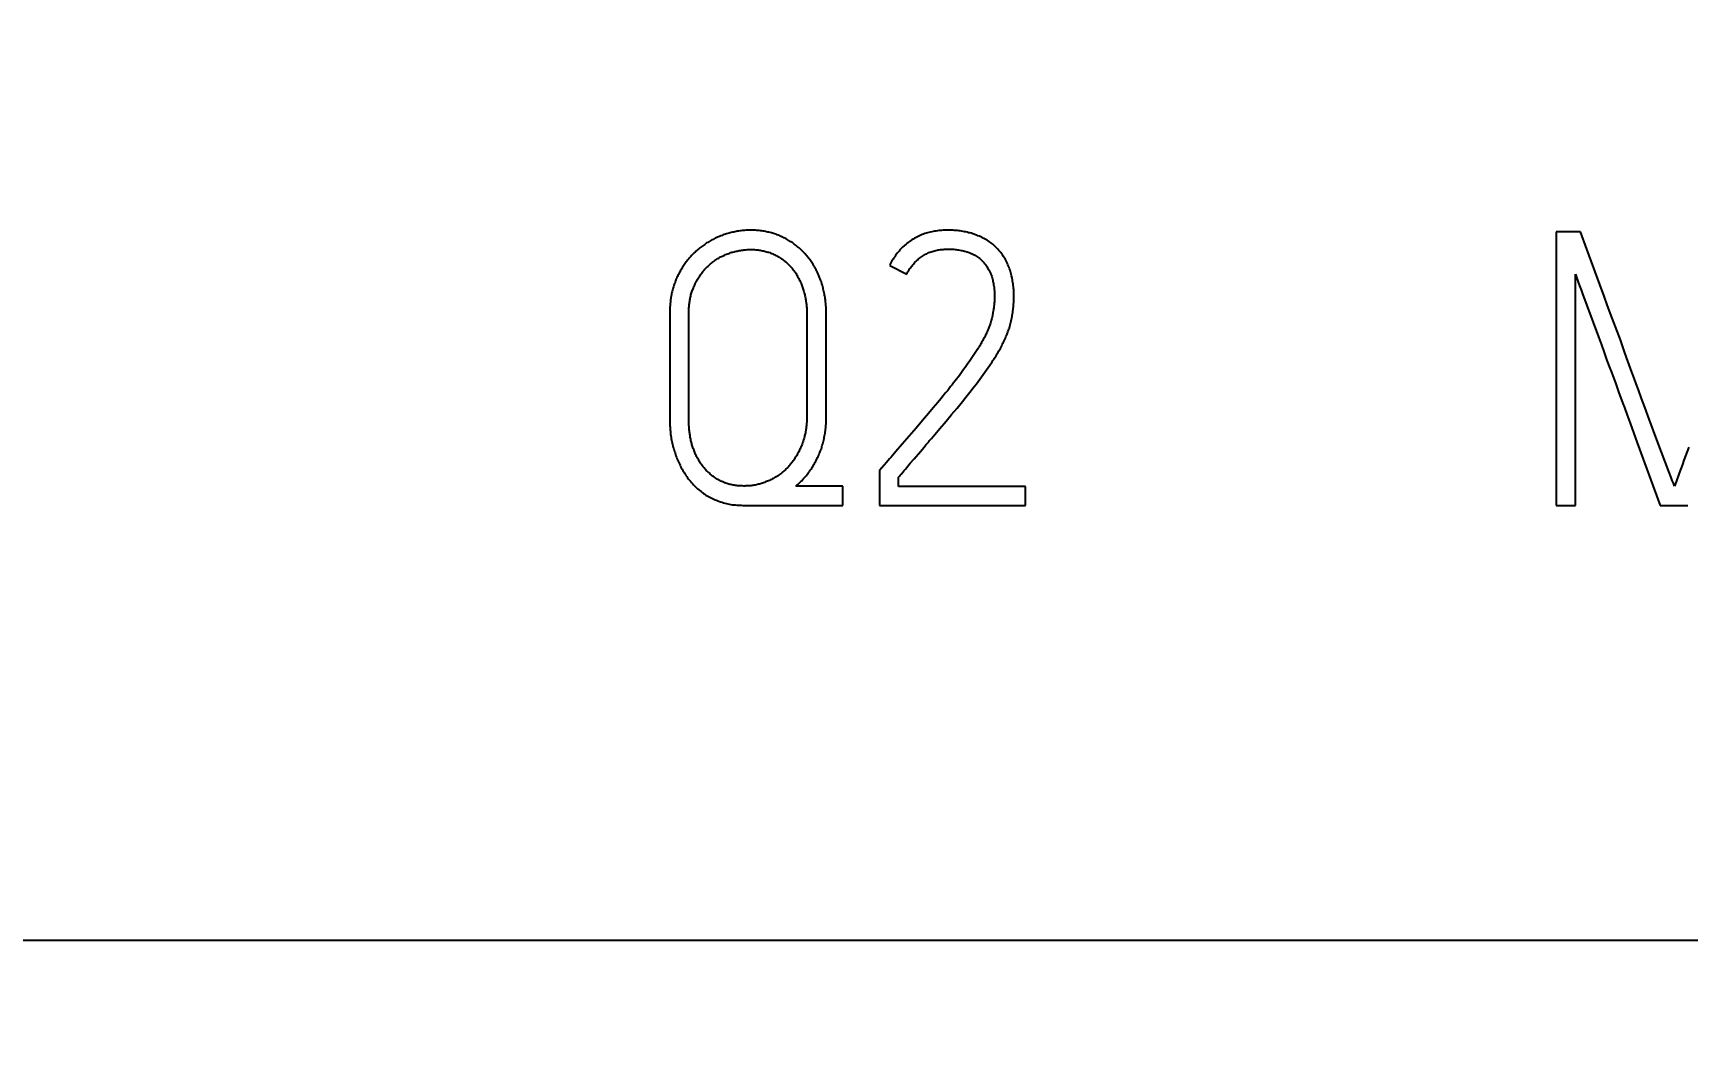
# Model space of a CAD drawing. Extents: x 0 to 420, y 0 to 297.
# Drawn here: x 127.02 to 137.29, y 151.96 to 158.27 of the extents above; entities that cross this region are included whole.
import ezdxf
from ezdxf.enums import TextEntityAlignment as Align

# ---------------------------------------------------------------- set-up
doc = ezdxf.new("R2010")
doc.units = 0
doc.header["$LTSCALE"] = 23.1
for name, color, linetype in [('10000_FRONT', 7, 'CONTINUOUS'), ('10100_DIM_FRONT', 7, 'CONTINUOUS'), ('10500_FRONT_LABELING', 7, 'CONTINUOUS')]:
    doc.layers.add(name, color=color, linetype=linetype)
doc.dimstyles.get("Standard").update_dxf_attribs({"dimtxt": 2.5, "dimasz": 2.5, "dimexe": 1.25, "dimexo": 0.625, "dimtad": 1, "dimcen": 2.5, "dimazin": 3, "dimtfac": 1, "dimtmove": 0, "dimatfit": 3})

# ---------------------------------------------------------------- blocks, each defined once
blk = doc.blocks.new('*D0')
at = {"layer": '10100_DIM_FRONT', "linetype": 'CONTINUOUS'}
for p, q in [((109.270844, 186.639203), (109.270844, 130.967761)), ((144.770844, 186.639203), (144.770844, 130.967761)), ((109.270844, 132.967761), (127.020844, 132.967761)), ((144.770844, 132.967761), (127.020844, 132.967761))]:
    blk.add_line(p, q, dxfattribs=at)
for points in [[(112.770844, 133.467761), (109.270844, 132.967761), (112.770844, 132.467761)], [(141.270844, 132.467761), (144.770844, 132.967761), (141.270844, 133.467761)]]:
    blk.add_solid(points, dxfattribs=at)
blk.add_text('35,5', height=3.5, dxfattribs=at).set_placement((123.190186, 133.842761), (132.690186, 133.842761), align=Align.FIT)

msp = doc.modelspace()

# ---------------------------------------------------------------- linework, layer by layer
at = {"layer": '10000_FRONT', "color": 7, "linetype": 'CONTINUOUS'}
msp.add_line((109.271, 152.64), (144.771, 152.64), dxfattribs=at)
at = {"layer": '10500_FRONT_LABELING', "color": 7, "linetype": 'CONTINUOUS'}
for p, q in [((136.471, 157.04), (136.471, 155.34)), ((136.622, 157.04), (136.471, 157.04)), ((136.662, 156.931), (136.622, 157.04)), ((136.742, 156.713), (136.662, 156.931)), ((132.336, 156.83), (132.442, 156.776)), ((136.591, 155.34), (136.591, 156.776)), ((136.769, 156.64), (136.742, 156.713)), ((136.789, 156.586), (136.769, 156.64)), ((130.971, 156.526), (130.971, 155.883)), ((131.089, 155.876), (131.089, 156.526)), ((131.822, 156.526), (131.822, 155.897)), ((131.942, 155.897), (131.942, 156.526)), ((136.662, 156.581), (136.734, 156.387)), ((136.809, 156.531), (136.789, 156.586)), ((136.87, 156.368), (136.809, 156.531)), ((136.734, 156.387), (136.752, 156.338)), ((132.863, 156.282), (132.855, 156.27)), ((132.871, 156.295), (132.863, 156.282)), ((132.879, 156.307), (132.871, 156.295)), ((136.752, 156.338), (136.77, 156.29)), ((136.77, 156.29), (136.787, 156.241)), ((136.883, 156.332), (136.87, 156.368)), ((136.896, 156.295), (136.883, 156.332)), ((136.909, 156.259), (136.896, 156.295)), ((132.795, 156.184), (132.786, 156.172)), ((132.804, 156.196), (132.795, 156.184)), ((132.812, 156.209), (132.804, 156.196)), ((132.821, 156.221), (132.812, 156.209)), ((132.83, 156.233), (132.821, 156.221)), ((132.838, 156.245), (132.83, 156.233)), ((132.846, 156.257), (132.838, 156.245)), ((132.855, 156.27), (132.846, 156.257)), ((132.927, 156.167), (132.937, 156.182)), ((132.937, 156.182), (132.947, 156.196)), ((132.947, 156.196), (132.957, 156.211)), ((136.942, 156.168), (136.909, 156.259)), ((132.714, 156.078), (132.705, 156.066)), ((132.723, 156.09), (132.714, 156.078)), ((132.732, 156.101), (132.723, 156.09)), ((132.742, 156.113), (132.732, 156.101)), ((132.751, 156.125), (132.742, 156.113)), ((132.76, 156.137), (132.751, 156.125)), ((132.769, 156.148), (132.76, 156.137)), ((132.777, 156.16), (132.769, 156.148)), ((132.786, 156.172), (132.777, 156.16)), ((132.853, 156.069), (132.864, 156.082)), ((132.864, 156.082), (132.875, 156.096)), ((132.875, 156.096), (132.885, 156.11)), ((132.885, 156.11), (132.896, 156.125)), ((132.896, 156.125), (132.906, 156.139)), ((132.906, 156.139), (132.917, 156.153)), ((132.917, 156.153), (132.927, 156.167)), ((136.841, 156.095), (136.859, 156.046)), ((136.955, 156.131), (136.942, 156.168)), ((136.968, 156.095), (136.955, 156.131)), ((136.982, 156.059), (136.968, 156.095)), ((132.634, 155.98), (132.606, 155.946)), ((132.653, 156.003), (132.634, 155.98)), ((132.667, 156.02), (132.653, 156.003)), ((132.681, 156.037), (132.667, 156.02)), ((132.696, 156.055), (132.681, 156.037)), ((132.705, 156.066), (132.696, 156.055)), ((132.754, 155.945), (132.787, 155.986)), ((132.787, 155.986), (132.809, 156.013)), ((132.809, 156.013), (132.826, 156.034)), ((132.826, 156.034), (132.842, 156.055)), ((132.842, 156.055), (132.853, 156.069)), ((136.859, 156.046), (136.886, 155.973)), ((137.002, 156.004), (136.982, 156.059)), ((137.022, 155.95), (137.002, 156.004)), ((132.553, 155.883), (132.529, 155.855)), ((132.577, 155.912), (132.553, 155.883)), ((132.606, 155.946), (132.577, 155.912)), ((132.686, 155.864), (132.72, 155.904)), ((132.72, 155.904), (132.754, 155.945)), ((136.886, 155.973), (136.895, 155.949)), ((136.895, 155.949), (136.912, 155.9)), ((136.912, 155.9), (136.93, 155.851)), ((137.049, 155.877), (137.022, 155.95)), ((137.076, 155.804), (137.049, 155.877)), ((132.471, 155.787), (132.442, 155.753)), ((132.5, 155.821), (132.471, 155.787)), ((132.529, 155.855), (132.5, 155.821)), ((132.647, 155.817), (132.686, 155.864)), ((136.93, 155.851), (136.974, 155.73)), ((137.103, 155.732), (137.076, 155.804)), ((132.442, 155.753), (132.413, 155.72)), ((132.487, 155.629), (132.527, 155.676)), ((132.527, 155.676), (132.55, 155.703)), ((132.55, 155.703), (132.561, 155.716)), ((136.974, 155.73), (137.117, 155.34)), ((137.171, 155.551), (137.103, 155.732)), ((137.294, 155.702), (137.274, 155.648)), ((132.301, 155.591), (132.272, 155.557)), ((132.345, 155.641), (132.335, 155.63)), ((132.355, 155.652), (132.345, 155.641)), ((132.424, 155.555), (132.436, 155.568)), ((132.436, 155.568), (132.447, 155.582)), ((132.447, 155.582), (132.464, 155.602)), ((132.464, 155.602), (132.487, 155.629)), ((132.046, 155.46), (131.754, 155.46)), ((132.046, 155.34), (132.046, 155.46)), ((132.272, 155.557), (132.272, 155.34)), ((132.39, 155.458), (132.39, 155.515)), ((137.185, 155.514), (137.171, 155.551)), ((137.216, 155.487), (137.206, 155.46)), ((133.178, 155.458), (132.39, 155.458)), ((133.178, 155.34), (133.178, 155.458)), ((131.433, 155.34), (132.046, 155.34)), ((132.272, 155.34), (133.178, 155.34)), ((136.471, 155.34), (136.591, 155.34)), ((137.117, 155.34), (137.289, 155.34))]:
    msp.add_line(p, q, dxfattribs=at)
for points in [[(131.942, 156.526), (131.942, 156.534), (131.942, 156.541), (131.942, 156.549), (131.942, 156.556), (131.941, 156.564), (131.941, 156.572), (131.94, 156.579), (131.94, 156.587), (131.939, 156.594), (131.938, 156.602), (131.938, 156.609), (131.937, 156.616), (131.936, 156.624), (131.935, 156.631), (131.933, 156.639), (131.932, 156.646), (131.931, 156.653), (131.929, 156.661), (131.928, 156.668), (131.926, 156.675), (131.924, 156.683), (131.923, 156.69), (131.921, 156.697), (131.919, 156.705), (131.916, 156.712), (131.914, 156.719), (131.912, 156.726), (131.909, 156.733), (131.907, 156.741), (131.904, 156.748), (131.901, 156.755), (131.899, 156.762), (131.896, 156.769), (131.893, 156.776), (131.89, 156.783), (131.886, 156.79), (131.883, 156.796), (131.88, 156.803), (131.876, 156.81), (131.872, 156.816), (131.869, 156.823), (131.865, 156.829), (131.861, 156.836), (131.857, 156.842), (131.853, 156.849), (131.849, 156.855), (131.844, 156.861), (131.84, 156.867), (131.835, 156.873), (131.831, 156.879), (131.826, 156.885), (131.821, 156.891), (131.816, 156.897), (131.811, 156.903), (131.806, 156.908), (131.801, 156.914), (131.796, 156.919), (131.79, 156.924), (131.785, 156.93), (131.779, 156.935), (131.774, 156.94), (131.768, 156.945), (131.762, 156.949), (131.756, 156.954), (131.75, 156.959), (131.744, 156.963), (131.738, 156.968), (131.732, 156.972), (131.726, 156.976), (131.719, 156.98), (131.713, 156.984), (131.706, 156.988), (131.7, 156.992), (131.693, 156.996), (131.686, 156.999), (131.679, 157.003), (131.673, 157.006), (131.666, 157.009), (131.659, 157.013), (131.652, 157.016), (131.645, 157.018), (131.638, 157.021), (131.631, 157.024), (131.624, 157.026), (131.616, 157.028), (131.609, 157.031), (131.602, 157.033), (131.595, 157.035), (131.587, 157.037), (131.58, 157.038), (131.572, 157.04), (131.565, 157.041), (131.557, 157.043), (131.55, 157.044), (131.542, 157.045), (131.535, 157.046), (131.527, 157.047), (131.519, 157.048), (131.512, 157.048), (131.504, 157.049), (131.497, 157.049), (131.489, 157.049), (131.482, 157.05), (131.474, 157.05), (131.466, 157.05), (131.459, 157.049), (131.451, 157.049), (131.444, 157.049), (131.436, 157.048), (131.428, 157.048), (131.421, 157.047), (131.413, 157.046), (131.406, 157.045), (131.398, 157.044), (131.39, 157.043), (131.383, 157.041), (131.376, 157.04), (131.368, 157.038), (131.361, 157.037), (131.353, 157.035), (131.346, 157.033), (131.339, 157.031), (131.331, 157.029), (131.324, 157.027), (131.317, 157.024), (131.31, 157.022), (131.303, 157.02), (131.296, 157.017), (131.288, 157.014), (131.281, 157.011), (131.274, 157.009), (131.267, 157.006), (131.26, 157.002), (131.254, 156.999), (131.247, 156.996), (131.24, 156.992), (131.233, 156.989), (131.226, 156.985), (131.22, 156.981), (131.213, 156.978), (131.207, 156.974), (131.2, 156.97), (131.194, 156.965), (131.188, 156.961), (131.182, 156.957), (131.176, 156.953), (131.17, 156.948), (131.164, 156.944), (131.158, 156.939), (131.152, 156.934), (131.146, 156.929), (131.14, 156.924), (131.134, 156.919), (131.129, 156.914), (131.123, 156.909), (131.118, 156.904), (131.113, 156.898), (131.107, 156.893), (131.102, 156.887), (131.097, 156.882), (131.092, 156.876), (131.087, 156.87), (131.082, 156.864), (131.078, 156.858), (131.073, 156.852), (131.069, 156.846), (131.064, 156.84), (131.06, 156.834), (131.056, 156.828), (131.052, 156.821), (131.048, 156.815), (131.044, 156.808), (131.04, 156.802), (131.036, 156.795), (131.033, 156.789), (131.029, 156.782), (131.026, 156.775), (131.022, 156.768), (131.019, 156.762), (131.016, 156.755), (131.013, 156.748), (131.01, 156.741), (131.007, 156.734), (131.004, 156.727), (131.002, 156.719), (130.999, 156.712), (130.997, 156.705), (130.995, 156.698), (130.992, 156.691), (130.99, 156.684), (130.989, 156.676), (130.987, 156.669), (130.985, 156.662), (130.983, 156.654), (130.982, 156.647), (130.981, 156.64), (130.979, 156.632), (130.978, 156.625), (130.977, 156.617)], [(132.947, 156.983), (132.94, 156.987), (132.932, 156.992), (132.925, 156.996), (132.917, 157), (132.909, 157.004), (132.901, 157.008), (132.893, 157.012), (132.884, 157.015), (132.876, 157.018), (132.868, 157.021), (132.859, 157.024), (132.851, 157.027), (132.843, 157.03), (132.834, 157.032), (132.826, 157.034), (132.817, 157.037), (132.808, 157.039), (132.8, 157.04), (132.791, 157.042), (132.782, 157.044), (132.774, 157.045), (132.765, 157.046), (132.756, 157.047), (132.747, 157.048), (132.738, 157.048), (132.729, 157.049), (132.72, 157.049), (132.711, 157.05), (132.703, 157.05), (132.694, 157.05), (132.685, 157.049), (132.676, 157.049), (132.667, 157.049), (132.658, 157.048), (132.649, 157.048), (132.641, 157.047), (132.632, 157.046), (132.623, 157.044), (132.614, 157.043), (132.606, 157.041), (132.597, 157.04), (132.588, 157.038), (132.579, 157.036), (132.571, 157.033), (132.562, 157.031), (132.554, 157.028), (132.545, 157.025), (132.537, 157.022), (132.529, 157.019), (132.521, 157.015), (132.513, 157.011), (132.505, 157.007), (132.497, 157.003), (132.489, 156.999), (132.482, 156.994), (132.474, 156.99), (132.467, 156.985), (132.459, 156.979), (132.452, 156.974), (132.445, 156.969), (132.438, 156.963), (132.431, 156.957), (132.425, 156.952), (132.418, 156.946), (132.412, 156.939), (132.406, 156.933), (132.4, 156.927), (132.394, 156.92), (132.388, 156.913), (132.382, 156.906), (132.377, 156.899), (132.372, 156.892), (132.367, 156.885), (132.362, 156.877), (132.357, 156.87), (132.352, 156.862), (132.348, 156.854), (132.344, 156.846), (132.34, 156.838), (132.336, 156.83)], [(131.089, 156.526), (131.089, 156.533), (131.089, 156.54), (131.089, 156.547), (131.089, 156.553), (131.09, 156.56), (131.09, 156.567), (131.091, 156.574), (131.091, 156.581), (131.092, 156.587), (131.093, 156.594), (131.094, 156.601), (131.095, 156.607), (131.096, 156.614), (131.097, 156.621), (131.099, 156.627), (131.1, 156.634), (131.102, 156.64), (131.103, 156.647), (131.105, 156.654), (131.107, 156.66), (131.109, 156.667), (131.111, 156.673), (131.113, 156.68), (131.116, 156.686), (131.118, 156.692), (131.121, 156.699), (131.124, 156.705), (131.127, 156.711), (131.129, 156.717), (131.132, 156.724), (131.136, 156.73), (131.139, 156.736), (131.142, 156.742), (131.146, 156.747), (131.149, 156.753), (131.153, 156.759), (131.157, 156.765), (131.16, 156.77), (131.164, 156.776), (131.168, 156.781), (131.173, 156.787), (131.177, 156.792), (131.181, 156.798), (131.186, 156.803), (131.19, 156.808), (131.195, 156.813), (131.2, 156.818), (131.205, 156.823), (131.21, 156.827), (131.215, 156.832), (131.22, 156.836), (131.225, 156.841), (131.23, 156.845), (131.235, 156.849), (131.241, 156.853), (131.246, 156.857), (131.252, 156.861), (131.258, 156.865), (131.263, 156.869), (131.269, 156.873), (131.275, 156.876), (131.281, 156.88), (131.287, 156.883), (131.293, 156.886), (131.299, 156.889), (131.306, 156.892), (131.312, 156.895), (131.318, 156.898), (131.324, 156.9), (131.331, 156.903), (131.337, 156.905), (131.344, 156.907), (131.35, 156.91), (131.357, 156.912), (131.363, 156.914), (131.37, 156.915), (131.376, 156.917), (131.383, 156.919), (131.39, 156.92), (131.396, 156.922), (131.403, 156.923), (131.41, 156.924), (131.417, 156.925), (131.424, 156.926), (131.43, 156.927), (131.437, 156.928), (131.444, 156.928), (131.451, 156.929), (131.457, 156.929), (131.464, 156.929), (131.471, 156.929), (131.478, 156.929), (131.485, 156.929), (131.492, 156.929), (131.498, 156.929), (131.505, 156.928), (131.512, 156.927), (131.519, 156.927), (131.526, 156.926), (131.533, 156.925), (131.539, 156.924), (131.546, 156.922), (131.553, 156.921), (131.559, 156.919), (131.566, 156.918), (131.573, 156.916), (131.579, 156.914), (131.585, 156.912), (131.592, 156.91), (131.598, 156.907), (131.605, 156.905), (131.611, 156.902), (131.617, 156.899), (131.623, 156.896), (131.629, 156.893), (131.635, 156.89), (131.641, 156.887), (131.647, 156.883), (131.653, 156.88), (131.659, 156.876), (131.665, 156.872), (131.67, 156.869), (131.676, 156.865), (131.681, 156.86), (131.687, 156.856), (131.692, 156.852), (131.697, 156.847), (131.702, 156.843), (131.707, 156.838), (131.712, 156.833), (131.717, 156.828), (131.721, 156.823), (131.726, 156.818), (131.73, 156.813), (131.735, 156.808), (131.739, 156.802), (131.743, 156.797), (131.747, 156.791), (131.751, 156.786), (131.755, 156.78), (131.758, 156.774), (131.762, 156.768), (131.765, 156.762), (131.769, 156.756), (131.772, 156.75), (131.775, 156.744), (131.778, 156.738), (131.781, 156.732), (131.784, 156.726), (131.786, 156.719), (131.789, 156.713), (131.791, 156.707), (131.794, 156.7), (131.796, 156.694), (131.798, 156.687), (131.8, 156.681), (131.802, 156.674), (131.804, 156.668), (131.806, 156.661), (131.807, 156.655), (131.809, 156.648), (131.81, 156.641), (131.812, 156.635), (131.813, 156.628), (131.814, 156.621), (131.815, 156.615), (131.816, 156.608), (131.817, 156.601), (131.818, 156.595), (131.819, 156.588), (131.82, 156.581), (131.82, 156.574), (131.821, 156.567), (131.821, 156.56), (131.821, 156.554), (131.822, 156.547), (131.822, 156.54), (131.822, 156.533), (131.822, 156.526)], [(132.442, 156.776), (132.445, 156.783), (132.449, 156.79), (132.453, 156.796), (132.456, 156.803), (132.46, 156.809), (132.465, 156.815), (132.469, 156.821), (132.473, 156.827), (132.478, 156.833), (132.483, 156.839), (132.488, 156.845), (132.493, 156.85), (132.499, 156.855), (132.504, 156.861), (132.51, 156.866), (132.515, 156.871), (132.521, 156.875), (132.527, 156.88), (132.533, 156.884), (132.539, 156.888), (132.546, 156.892), (132.552, 156.896), (132.559, 156.9), (132.566, 156.903), (132.572, 156.907), (132.579, 156.91), (132.586, 156.913), (132.593, 156.915), (132.6, 156.918), (132.608, 156.92), (132.615, 156.922), (132.622, 156.924), (132.63, 156.925), (132.637, 156.927), (132.644, 156.928), (132.652, 156.929), (132.659, 156.93), (132.667, 156.93), (132.674, 156.931), (132.682, 156.931), (132.69, 156.932), (132.697, 156.932), (132.705, 156.932), (132.712, 156.932), (132.719, 156.931), (132.727, 156.931), (132.734, 156.931), (132.742, 156.93), (132.749, 156.929), (132.757, 156.928), (132.764, 156.927), (132.772, 156.926), (132.779, 156.924), (132.786, 156.923), (132.794, 156.921), (132.801, 156.919), (132.808, 156.917), (132.816, 156.915), (132.823, 156.913), (132.83, 156.91), (132.837, 156.907), (132.844, 156.904), (132.851, 156.901), (132.857, 156.898), (132.864, 156.894), (132.871, 156.89), (132.877, 156.886), (132.883, 156.882), (132.889, 156.877), (132.895, 156.873), (132.901, 156.868), (132.906, 156.863), (132.912, 156.858), (132.917, 156.852), (132.922, 156.847), (132.927, 156.841), (132.932, 156.835), (132.936, 156.829), (132.94, 156.822), (132.944, 156.816), (132.948, 156.81), (132.952, 156.803), (132.955, 156.796), (132.958, 156.79), (132.962, 156.783), (132.964, 156.776), (132.967, 156.769), (132.969, 156.761), (132.972, 156.754), (132.974, 156.747), (132.976, 156.74), (132.977, 156.732), (132.979, 156.725), (132.98, 156.718), (132.981, 156.71), (132.983, 156.703), (132.984, 156.695), (132.984, 156.688), (132.985, 156.681), (132.986, 156.673), (132.986, 156.666), (132.986, 156.658), (132.987, 156.65), (132.987, 156.643), (132.987, 156.635), (132.987, 156.628), (132.986, 156.62), (132.986, 156.613), (132.986, 156.605), (132.985, 156.598), (132.984, 156.591), (132.984, 156.583), (132.983, 156.576), (132.982, 156.568), (132.981, 156.561), (132.98, 156.554), (132.978, 156.546), (132.977, 156.539), (132.976, 156.532), (132.974, 156.524), (132.973, 156.517), (132.971, 156.51), (132.969, 156.502), (132.967, 156.495), (132.965, 156.488), (132.963, 156.481), (132.961, 156.473), (132.959, 156.466), (132.957, 156.459), (132.954, 156.452), (132.952, 156.445), (132.949, 156.438), (132.946, 156.431), (132.943, 156.424), (132.94, 156.417), (132.937, 156.411), (132.934, 156.404), (132.931, 156.397), (132.928, 156.391), (132.924, 156.384), (132.921, 156.377), (132.917, 156.371), (132.914, 156.364), (132.91, 156.358), (132.906, 156.352), (132.903, 156.345), (132.899, 156.339), (132.895, 156.332), (132.891, 156.326), (132.887, 156.32), (132.883, 156.313), (132.879, 156.307)], [(132.957, 156.211), (132.962, 156.218), (132.967, 156.225), (132.972, 156.233), (132.977, 156.24), (132.982, 156.247), (132.987, 156.255), (132.991, 156.262), (132.996, 156.27), (133.001, 156.277), (133.005, 156.285), (133.01, 156.293), (133.014, 156.3), (133.019, 156.308), (133.023, 156.315), (133.027, 156.323), (133.031, 156.331), (133.035, 156.339), (133.039, 156.347), (133.043, 156.355), (133.047, 156.362), (133.05, 156.37), (133.054, 156.379), (133.057, 156.387), (133.061, 156.395), (133.064, 156.403), (133.067, 156.411), (133.07, 156.419), (133.073, 156.428), (133.076, 156.436), (133.079, 156.444), (133.081, 156.453), (133.083, 156.461), (133.086, 156.47), (133.088, 156.479), (133.09, 156.487), (133.092, 156.496), (133.094, 156.505), (133.095, 156.513), (133.097, 156.522), (133.098, 156.531), (133.1, 156.539), (133.101, 156.548), (133.102, 156.557), (133.103, 156.566), (133.104, 156.574), (133.105, 156.583), (133.105, 156.592), (133.106, 156.6), (133.106, 156.609), (133.107, 156.618), (133.107, 156.627), (133.107, 156.636), (133.107, 156.644), (133.107, 156.653), (133.107, 156.662), (133.106, 156.671), (133.106, 156.68), (133.105, 156.689), (133.104, 156.697), (133.103, 156.706), (133.102, 156.715), (133.101, 156.724), (133.099, 156.733), (133.098, 156.741), (133.096, 156.75), (133.094, 156.759), (133.092, 156.767), (133.09, 156.776), (133.088, 156.785), (133.086, 156.793), (133.083, 156.802), (133.08, 156.81), (133.077, 156.818), (133.074, 156.827), (133.07, 156.835), (133.067, 156.843), (133.063, 156.851), (133.059, 156.859), (133.054, 156.867), (133.05, 156.874), (133.045, 156.882), (133.041, 156.889), (133.036, 156.896), (133.03, 156.904), (133.025, 156.911), (133.019, 156.917), (133.014, 156.924), (133.008, 156.931), (133.001, 156.937), (132.995, 156.944), (132.989, 156.95), (132.982, 156.956), (132.976, 156.962), (132.969, 156.967), (132.962, 156.973), (132.955, 156.978), (132.947, 156.983)], [(136.591, 156.776), (136.6, 156.752), (136.608, 156.727), (136.617, 156.703), (136.626, 156.679), (136.635, 156.654), (136.662, 156.581)], [(130.977, 156.617), (130.976, 156.61), (130.975, 156.602), (130.974, 156.594), (130.973, 156.587), (130.973, 156.579), (130.972, 156.572), (130.972, 156.564), (130.971, 156.557), (130.971, 156.549), (130.971, 156.541), (130.971, 156.534), (130.971, 156.526)], [(136.787, 156.241), (136.805, 156.192), (136.814, 156.168), (136.841, 156.095)], [(130.971, 155.883), (130.971, 155.873), (130.971, 155.864), (130.971, 155.855), (130.972, 155.846), (130.972, 155.837), (130.973, 155.827), (130.973, 155.818), (130.974, 155.809), (130.975, 155.8), (130.976, 155.791), (130.977, 155.782), (130.979, 155.773), (130.98, 155.764), (130.981, 155.755), (130.983, 155.746), (130.985, 155.737), (130.987, 155.728), (130.989, 155.719), (130.991, 155.71), (130.993, 155.701), (130.996, 155.692), (130.998, 155.684), (131.001, 155.675), (131.004, 155.666), (131.007, 155.657), (131.01, 155.649), (131.013, 155.64), (131.016, 155.632), (131.02, 155.623), (131.023, 155.615), (131.027, 155.606), (131.031, 155.598), (131.035, 155.59), (131.039, 155.582), (131.043, 155.574), (131.048, 155.565), (131.052, 155.558), (131.057, 155.55), (131.062, 155.542), (131.067, 155.534), (131.072, 155.526), (131.077, 155.519), (131.082, 155.511), (131.088, 155.504), (131.094, 155.497), (131.1, 155.49), (131.106, 155.483), (131.112, 155.476), (131.118, 155.469), (131.124, 155.463), (131.131, 155.456), (131.138, 155.45), (131.144, 155.444), (131.151, 155.438), (131.158, 155.432), (131.166, 155.426), (131.173, 155.421), (131.181, 155.415), (131.188, 155.41), (131.196, 155.405), (131.204, 155.4), (131.212, 155.396), (131.22, 155.391), (131.228, 155.387), (131.236, 155.383), (131.245, 155.379), (131.253, 155.375), (131.261, 155.372), (131.27, 155.368), (131.279, 155.365), (131.287, 155.362), (131.296, 155.36), (131.305, 155.357), (131.314, 155.355), (131.323, 155.352), (131.332, 155.35), (131.341, 155.349), (131.35, 155.347), (131.359, 155.345), (131.368, 155.344), (131.378, 155.343), (131.387, 155.342), (131.396, 155.341), (131.405, 155.341), (131.414, 155.341), (131.424, 155.34), (131.433, 155.34)], [(131.822, 155.897), (131.822, 155.89), (131.822, 155.883), (131.822, 155.877), (131.821, 155.87), (131.821, 155.864), (131.821, 155.857), (131.82, 155.85), (131.82, 155.844), (131.819, 155.837), (131.818, 155.831), (131.818, 155.824), (131.817, 155.818), (131.816, 155.811), (131.815, 155.805), (131.814, 155.798), (131.813, 155.792), (131.811, 155.785), (131.81, 155.779), (131.808, 155.772), (131.807, 155.766), (131.805, 155.759), (131.803, 155.753), (131.801, 155.747), (131.799, 155.74), (131.797, 155.734), (131.795, 155.728), (131.793, 155.721), (131.79, 155.715), (131.788, 155.709), (131.785, 155.703), (131.783, 155.697), (131.78, 155.691), (131.777, 155.685), (131.774, 155.679), (131.772, 155.673), (131.768, 155.667), (131.765, 155.661), (131.762, 155.656), (131.759, 155.65), (131.755, 155.644), (131.752, 155.639), (131.748, 155.633), (131.745, 155.628), (131.741, 155.622), (131.737, 155.617), (131.733, 155.611), (131.729, 155.606), (131.725, 155.601), (131.721, 155.596), (131.716, 155.591), (131.712, 155.586), (131.708, 155.581), (131.703, 155.576), (131.698, 155.571), (131.694, 155.567), (131.689, 155.562), (131.684, 155.558), (131.679, 155.553), (131.674, 155.549), (131.669, 155.545), (131.664, 155.541), (131.659, 155.537), (131.653, 155.533), (131.648, 155.529), (131.643, 155.525), (131.637, 155.522), (131.631, 155.518), (131.626, 155.515), (131.62, 155.511), (131.614, 155.508), (131.608, 155.505), (131.602, 155.502), (131.596, 155.499), (131.59, 155.496), (131.584, 155.493), (131.578, 155.491), (131.572, 155.488), (131.566, 155.486), (131.56, 155.483), (131.554, 155.481), (131.547, 155.479), (131.541, 155.477), (131.535, 155.475), (131.528, 155.473), (131.522, 155.472), (131.515, 155.47), (131.509, 155.469), (131.502, 155.467), (131.496, 155.466), (131.489, 155.465), (131.483, 155.464), (131.476, 155.463), (131.47, 155.462), (131.463, 155.462), (131.456, 155.461), (131.45, 155.461), (131.443, 155.461), (131.437, 155.46), (131.43, 155.46), (131.423, 155.461), (131.417, 155.461), (131.41, 155.461), (131.403, 155.462), (131.397, 155.462), (131.39, 155.463), (131.384, 155.464), (131.377, 155.465), (131.37, 155.466), (131.364, 155.467), (131.357, 155.468), (131.351, 155.47), (131.345, 155.471), (131.338, 155.473), (131.332, 155.475), (131.326, 155.477), (131.319, 155.479), (131.313, 155.481), (131.307, 155.484), (131.301, 155.486), (131.295, 155.489), (131.289, 155.492), (131.283, 155.495), (131.277, 155.498), (131.271, 155.501), (131.266, 155.504), (131.26, 155.508), (131.254, 155.511), (131.249, 155.515), (131.243, 155.519), (131.238, 155.523), (131.233, 155.527), (131.228, 155.531), (131.222, 155.535), (131.218, 155.54), (131.213, 155.544), (131.208, 155.549), (131.203, 155.553), (131.198, 155.558), (131.194, 155.563), (131.189, 155.568), (131.185, 155.573), (131.181, 155.578), (131.177, 155.583), (131.173, 155.589), (131.169, 155.594), (131.165, 155.599), (131.161, 155.605), (131.158, 155.61), (131.154, 155.616), (131.151, 155.622), (131.147, 155.627), (131.144, 155.633), (131.141, 155.639), (131.138, 155.645), (131.135, 155.651), (131.132, 155.657), (131.129, 155.663), (131.127, 155.669), (131.124, 155.675), (131.122, 155.681), (131.12, 155.688), (131.117, 155.694), (131.115, 155.7), (131.113, 155.706), (131.111, 155.713), (131.109, 155.719), (131.108, 155.725), (131.106, 155.732), (131.104, 155.738), (131.103, 155.744), (131.102, 155.751), (131.1, 155.757), (131.099, 155.764), (131.098, 155.77), (131.097, 155.777), (131.096, 155.783), (131.095, 155.79), (131.094, 155.796), (131.093, 155.803), (131.092, 155.81), (131.092, 155.816), (131.091, 155.823), (131.091, 155.829), (131.09, 155.836), (131.09, 155.843), (131.089, 155.849), (131.089, 155.856), (131.089, 155.863), (131.089, 155.869), (131.089, 155.876)], [(131.754, 155.46), (131.76, 155.466), (131.766, 155.471), (131.773, 155.477), (131.779, 155.483), (131.785, 155.489), (131.79, 155.494), (131.796, 155.5), (131.802, 155.507), (131.807, 155.513), (131.813, 155.519), (131.818, 155.525), (131.823, 155.532), (131.828, 155.538), (131.833, 155.545), (131.838, 155.552), (131.843, 155.559), (131.848, 155.565), (131.852, 155.572), (131.857, 155.579), (131.861, 155.587), (131.865, 155.594), (131.87, 155.601), (131.874, 155.608), (131.878, 155.616), (131.882, 155.623), (131.885, 155.63), (131.889, 155.638), (131.892, 155.645), (131.896, 155.653), (131.899, 155.661), (131.902, 155.668), (131.905, 155.676), (131.908, 155.684), (131.911, 155.691), (131.914, 155.699), (131.916, 155.707), (131.918, 155.715), (131.921, 155.723), (131.923, 155.731), (131.925, 155.739), (131.927, 155.747), (131.929, 155.756), (131.93, 155.764), (131.932, 155.772), (131.933, 155.78), (131.935, 155.789), (131.936, 155.797), (131.937, 155.805), (131.938, 155.813), (131.939, 155.822), (131.939, 155.83), (131.94, 155.838), (131.941, 155.847), (131.941, 155.855), (131.942, 155.863), (131.942, 155.872), (131.942, 155.88), (131.942, 155.888), (131.942, 155.897)], [(132.561, 155.716), (132.573, 155.73), (132.578, 155.736), (132.584, 155.743), (132.59, 155.75), (132.595, 155.756), (132.647, 155.817)], [(132.413, 155.72), (132.374, 155.675), (132.355, 155.652)], [(132.335, 155.63), (132.316, 155.607), (132.301, 155.591)], [(137.274, 155.648), (137.264, 155.622), (137.255, 155.595), (137.245, 155.568), (137.235, 155.541), (137.216, 155.487)], [(132.39, 155.515), (132.396, 155.521), (132.402, 155.528), (132.407, 155.535)], [(132.407, 155.535), (132.419, 155.548), (132.424, 155.555)], [(137.206, 155.46), (137.199, 155.478), (137.192, 155.496), (137.185, 155.514)]]:
    msp.add_lwpolyline(points, dxfattribs=at)

# ---------------------------------------------------------------- dimensions: what is measured, and where the dimension line sits
at = {"layer": '10100_DIM_FRONT', "linetype": 'CONTINUOUS'}
dim = msp.add_linear_dim(base=(144.771, 132.968), p1=(109.271, 186.639), p2=(144.771, 186.639), dimstyle='Standard', dxfattribs=at)
dim.commit()
dim.dimension.update_dxf_attribs({"geometry": '*D0', "text_midpoint": (127.94, 135.593), "dimtype": 128})

doc.saveas('drawing.dxf')
